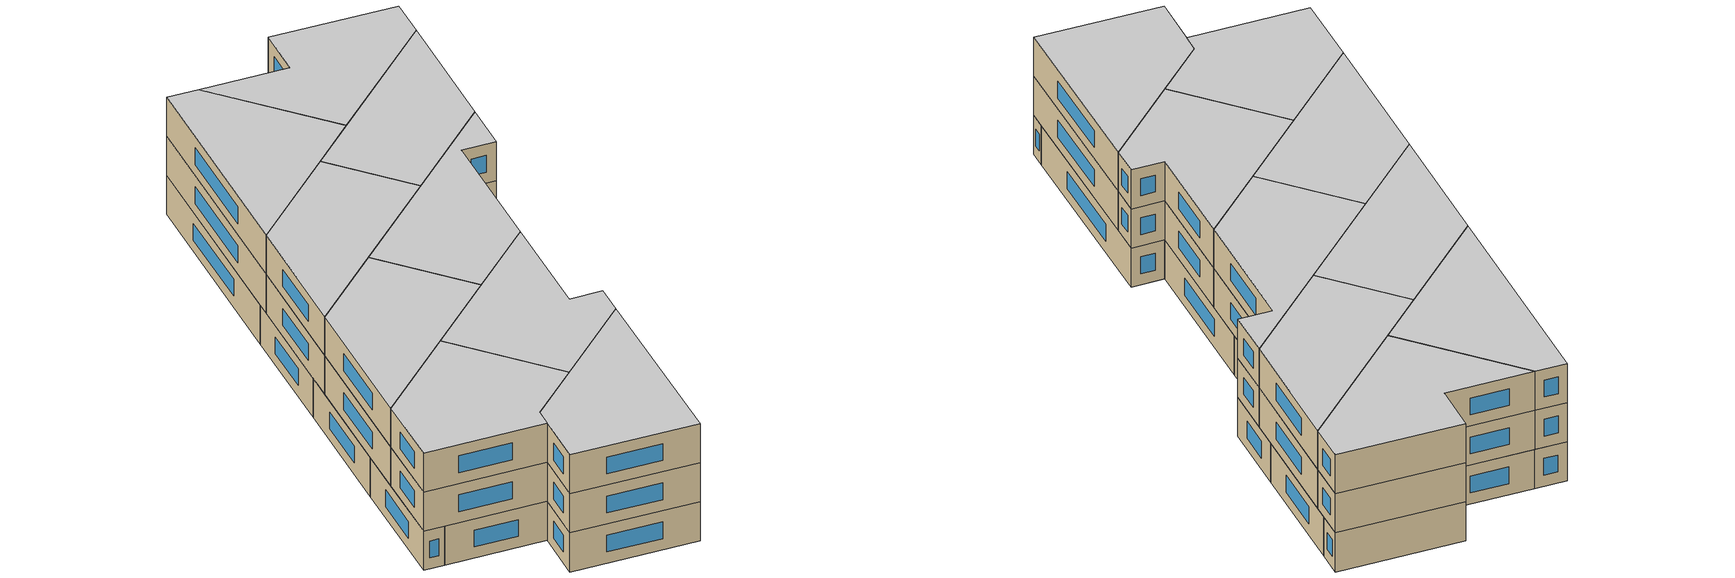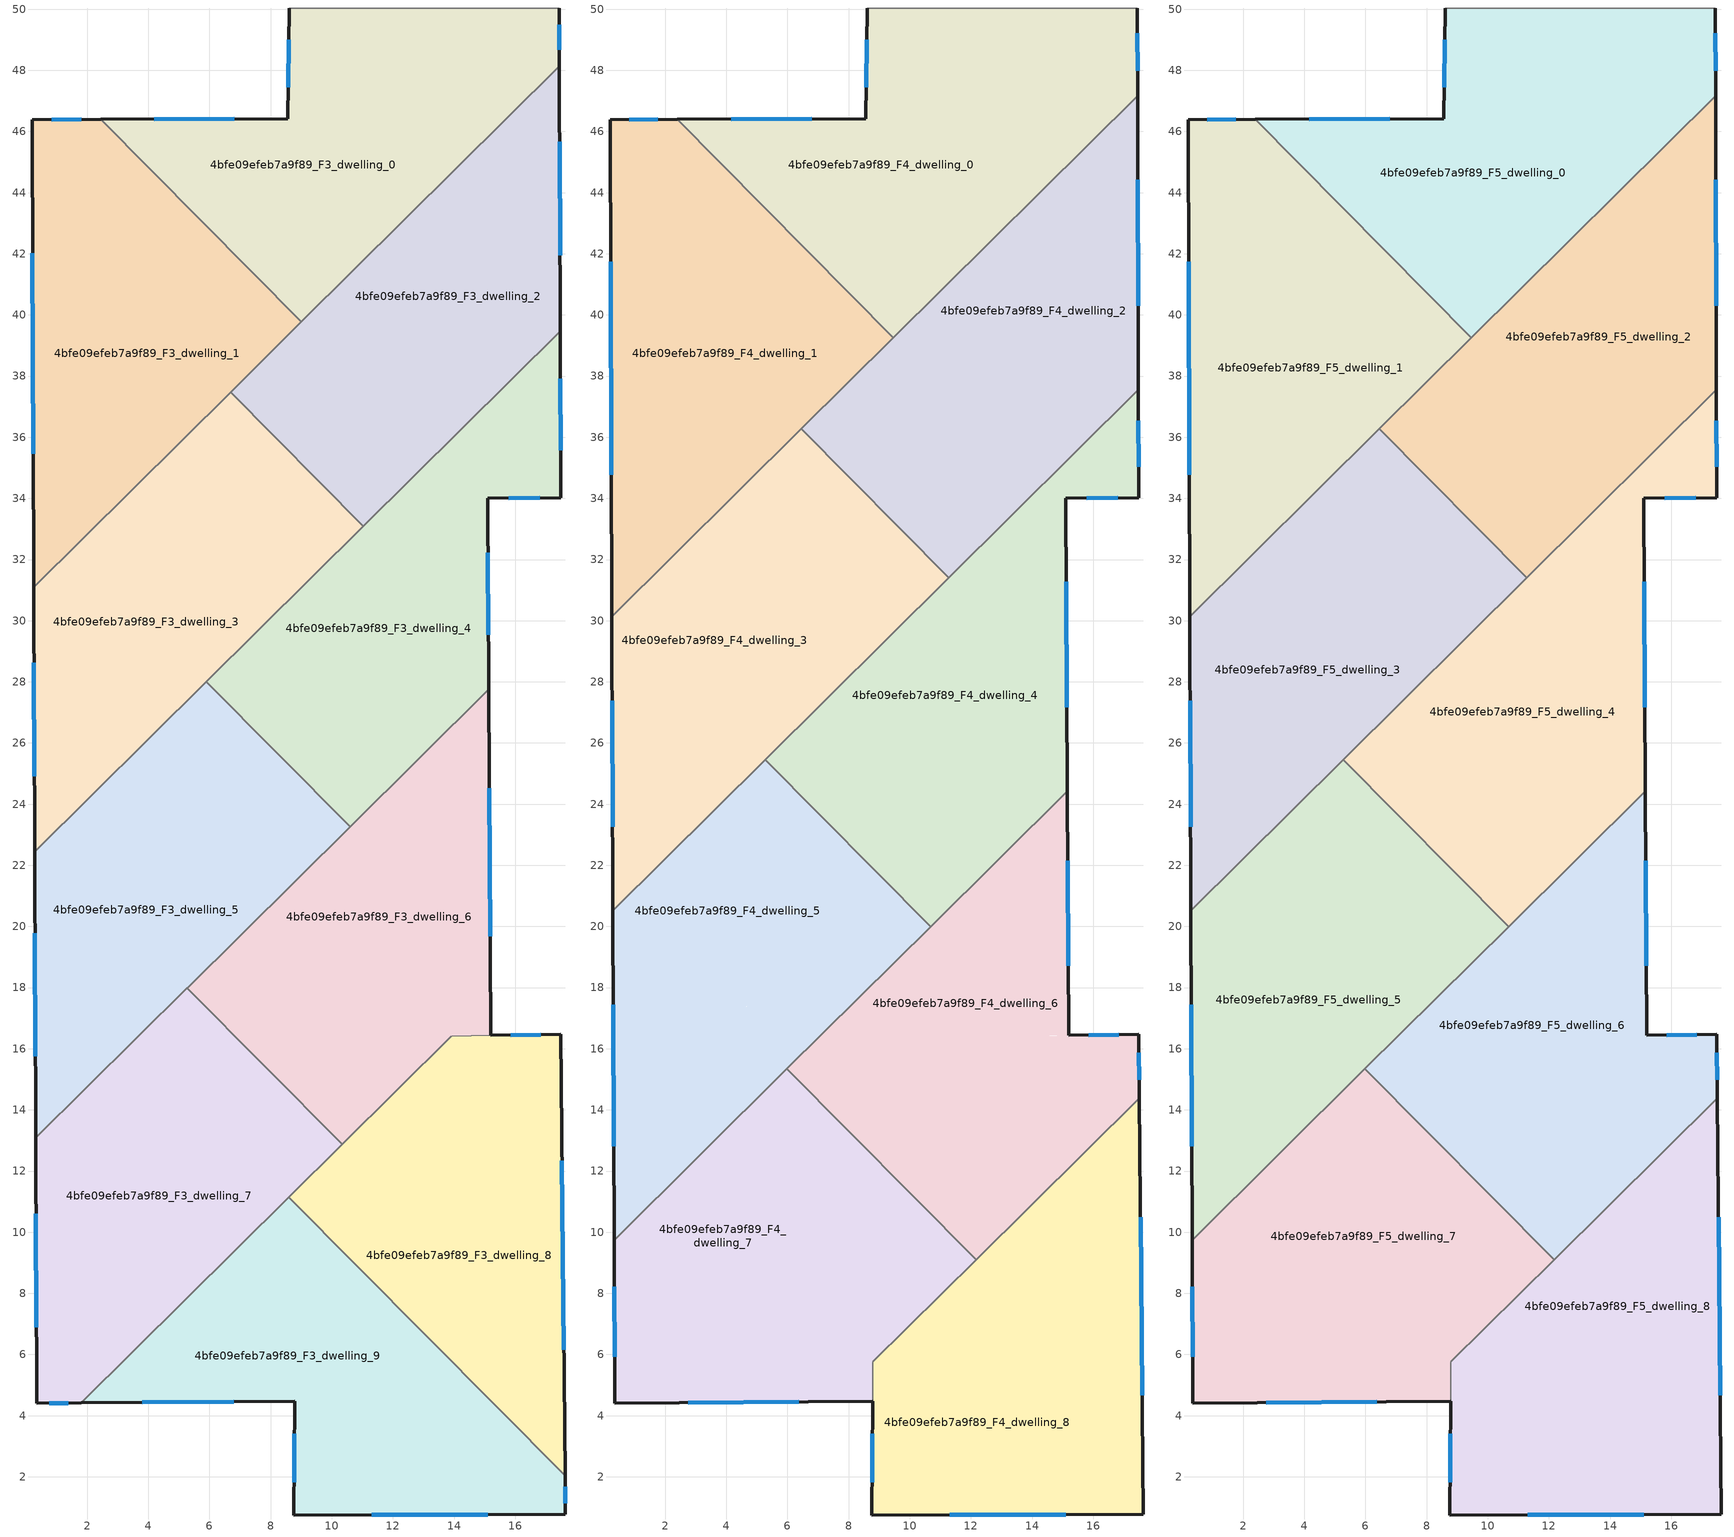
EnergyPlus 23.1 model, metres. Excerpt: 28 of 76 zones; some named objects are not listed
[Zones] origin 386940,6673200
4bfe09efeb7a9f89_F3_dwelling_0
 floor to 4bfe09efeb7a9f89_F2_dwelling_0 (EU_floor_Construction): 17.44,50.04 17.45,48.13 9.01,39.77 2.45,46.39 8.56,46.42 8.61,50.02 z9
 wall outside (EU_wall_Construction): 8.61,50.02 8.56,46.42 2.45,46.39 / 17.45,48.13 17.44,50.04 z9:12
 wall adiabatic (EU_wall_Construction): 17.44,50.04 8.61,50.02 z9:12
 wall to 4bfe09efeb7a9f89_F3_dwelling_1 (EU_wall_Construction): 2.45,46.39 9.01,39.77 z9:12
 wall to 4bfe09efeb7a9f89_F3_dwelling_2 (EU_wall_Construction): 9.01,39.77 17.45,48.13 z9:12
 window (EU_Window_Construction): 6.81,46.41 4.19,46.4 / 8.59,48.99 8.57,47.45 / 17.45,48.68 17.44,49.49 z9.86:11.14
4bfe09efeb7a9f89_F3_dwelling_1
 floor to 4bfe09efeb7a9f89_F2_dwelling_1 (EU_floor_Construction): 2.45,46.39 9.01,39.77 0.25,31.1 0.2,46.39 z9
 wall outside (EU_wall_Construction): 2.45,46.39 0.2,46.39 0.25,31.1 z9:12
 wall to 4bfe09efeb7a9f89_F3_dwelling_3 (EU_wall_Construction): 0.25,31.1 6.69,37.48 z9:12
 wall to 4bfe09efeb7a9f89_F3_dwelling_2 (EU_wall_Construction): 6.69,37.48 9.01,39.77 z9:12
 window (EU_Window_Construction): 1.8,46.39 0.84,46.39 / 0.21,42.02 0.24,35.47 z9.86:11.14
4bfe09efeb7a9f89_F3_dwelling_2
 floor to 4bfe09efeb7a9f89_F2_dwelling_2 (EU_floor_Construction): 17.45,48.13 17.47,39.47 11.03,33.09 6.69,37.48 z9
 wall outside (EU_wall_Construction): 17.47,39.47 17.45,48.13 z9:12
 wall to 4bfe09efeb7a9f89_F3_dwelling_3 (EU_wall_Construction): 6.69,37.48 11.03,33.09 z9:12
 wall to 4bfe09efeb7a9f89_F3_dwelling_4 (EU_wall_Construction): 11.03,33.09 17.47,39.47 z9:12
 window (EU_Window_Construction): 17.47,41.95 17.45,45.66 z9.86:11.14
4bfe09efeb7a9f89_F3_dwelling_3
 floor to 4bfe09efeb7a9f89_F2_dwelling_3 (EU_floor_Construction): 6.69,37.48 11.03,33.09 0.28,22.44 0.25,31.1 z9
 wall outside (EU_wall_Construction): 0.25,31.1 0.28,22.44 z9:12
 wall to 4bfe09efeb7a9f89_F3_dwelling_5 (EU_wall_Construction): 0.28,22.44 5.9,28.01 z9:12
 wall to 4bfe09efeb7a9f89_F3_dwelling_4 (EU_wall_Construction): 5.9,28.01 11.04,33.09 z9:12
 window (EU_Window_Construction): 0.26,28.62 0.27,24.92 z9.86:11.14
4bfe09efeb7a9f89_F3_dwelling_4
 floor to 4bfe09efeb7a9f89_F2_dwelling_4 (EU_floor_Construction): 17.47,39.47 17.49,34.02 15.1,34 15.13,27.76 10.6,23.27 5.9,28.01 z9
 wall outside (EU_wall_Construction): 15.13,27.76 15.1,34 17.49,34.02 17.47,39.47 z9:12
 wall to 4bfe09efeb7a9f89_F3_dwelling_5 (EU_wall_Construction): 5.9,28.01 10.6,23.27 z9:12
 wall to 4bfe09efeb7a9f89_F3_dwelling_6 (EU_wall_Construction): 10.6,23.27 15.13,27.76 z9:12
 window (EU_Window_Construction): 15.78,34.01 16.8,34.02 / 15.12,29.55 15.11,32.22 / 17.48,35.58 17.48,37.91 z9.86:11.14
4bfe09efeb7a9f89_F3_dwelling_5
 floor to 4bfe09efeb7a9f89_F2_dwelling_5 (EU_floor_Construction): 5.9,28.01 10.6,23.27 0.32,13.08 0.28,22.44 z9
 wall outside (EU_wall_Construction): 0.28,22.44 0.32,13.08 z9:12
 wall to 4bfe09efeb7a9f89_F3_dwelling_7 (EU_wall_Construction): 0.32,13.08 5.27,17.99 z9:12
 wall to 4bfe09efeb7a9f89_F3_dwelling_6 (EU_wall_Construction): 5.27,17.99 10.6,23.27 z9:12
 window (EU_Window_Construction): 0.29,19.77 0.31,15.76 z9.86:11.14
4bfe09efeb7a9f89_F3_dwelling_6
 floor to 4bfe09efeb7a9f89_F2_dwelling_6 (EU_floor_Construction): 15.13,27.76 15.2,16.43 13.92,16.42 10.34,12.87 5.27,17.99 z9
 wall outside (EU_wall_Construction): 15.2,16.43 15.13,27.76 z9:12
 wall to 4bfe09efeb7a9f89_F3_dwelling_7 (EU_wall_Construction): 5.27,17.99 10.34,12.87 z9:12
 wall to 4bfe09efeb7a9f89_F3_dwelling_8 (EU_wall_Construction): 13.92,16.42 15.2,16.43 / 10.34,12.87 13.91,16.41 z9:12
 window (EU_Window_Construction): 15.18,19.67 15.15,24.53 z9.86:11.14
4bfe09efeb7a9f89_F3_dwelling_7
 floor to 4bfe09efeb7a9f89_F2_dwelling_7 (EU_floor_Construction): 5.27,17.99 10.34,12.87 1.8,4.42 0.35,4.4 0.32,13.08 z9
 wall outside (EU_wall_Construction): 0.32,13.08 0.35,4.4 1.8,4.42 z9:12
 wall to 4bfe09efeb7a9f89_F3_dwelling_9 (EU_wall_Construction): 1.8,4.42 8.6,11.15 z9:12
 wall to 4bfe09efeb7a9f89_F3_dwelling_8 (EU_wall_Construction): 8.6,11.15 10.34,12.87 z9:12
 window (EU_Window_Construction): 0.76,4.41 1.39,4.41 / 0.33,10.6 0.34,6.88 z9.86:11.14
4bfe09efeb7a9f89_F3_dwelling_8
 floor to 4bfe09efeb7a9f89_F2_dwelling_8 (EU_floor_Construction): 17.49,16.47 17.63,2.03 8.6,11.15 13.92,16.42 z9
 wall outside (EU_wall_Construction): 17.63,2.03 17.49,16.47 15.21,16.43 z9:12
 wall to 4bfe09efeb7a9f89_F3_dwelling_9 (EU_wall_Construction): 8.6,11.15 17.63,2.03 z9:12
 window (EU_Window_Construction): 16.84,16.46 15.86,16.44 / 17.59,6.15 17.53,12.34 z9.86:11.14
4bfe09efeb7a9f89_F3_dwelling_9
 floor to 4bfe09efeb7a9f89_F2_dwelling_9 (EU_floor_Construction): 8.6,11.15 17.63,2.03 17.64,0.77 8.76,0.75 8.79,4.47 1.8,4.42 z9
 wall outside (EU_wall_Construction): 1.8,4.42 8.79,4.47 8.76,0.75 17.64,0.77 17.63,2.03 z9:12
 window (EU_Window_Construction): 8.78,3.41 8.77,1.81 / 3.8,4.43 6.79,4.46 / 17.64,1.13 17.64,1.67 / 11.3,0.76 15.11,0.76 z9.86:11.14
4bfe09efeb7a9f89_F4_dwelling_0
 floor to 4bfe09efeb7a9f89_F3_dwelling_0 (EU_floor_Construction): 17.44,50.04 17.45,48.13 9.01,39.77 2.45,46.39 8.56,46.42 8.61,50.02 z12
 floor to 4bfe09efeb7a9f89_F3_dwelling_2 (EU_floor_Construction): 17.45,48.13 17.45,47.17 9.46,39.26 8.98,39.74 z12
 floor to 4bfe09efeb7a9f89_F3_dwelling_1 (EU_floor_Construction): 2.45,46.39 9.01,39.77 8.98,39.74 2.39,46.39 z12
 wall outside (EU_wall_Construction): 8.61,50.02 8.56,46.42 2.39,46.39 / 17.45,47.17 17.44,50.04 z12:15
 wall adiabatic (EU_wall_Construction): 17.44,50.04 8.61,50.02 z12:15
 wall to 4bfe09efeb7a9f89_F4_dwelling_1 (EU_wall_Construction): 2.39,46.39 9.46,39.26 z12:15
 wall to 4bfe09efeb7a9f89_F4_dwelling_2 (EU_wall_Construction): 9.46,39.26 17.45,47.17 z12:15
 window (EU_Window_Construction): 6.79,46.41 4.15,46.4 / 8.59,48.99 8.57,47.45 / 17.45,47.99 17.45,49.22 z12.86:14.14
4bfe09efeb7a9f89_F4_dwelling_1
 floor to 4bfe09efeb7a9f89_F3_dwelling_1 (EU_floor_Construction): 2.39,46.39 8.98,39.74 0.25,31.1 0.2,46.39 z12
 floor to 4bfe09efeb7a9f89_F3_dwelling_3 (EU_floor_Construction): 6.69,37.48 7.18,36.99 0.26,30.14 0.25,31.1 z12
 floor to 4bfe09efeb7a9f89_F3_dwelling_2 (EU_floor_Construction): 8.98,39.74 9.46,39.26 7.18,36.99 6.69,37.48 z12
 wall outside (EU_wall_Construction): 2.39,46.39 0.2,46.39 0.26,30.13 z12:15
 wall to 4bfe09efeb7a9f89_F4_dwelling_3 (EU_wall_Construction): 0.26,30.13 6.46,36.28 z12:15
 wall to 4bfe09efeb7a9f89_F4_dwelling_2 (EU_wall_Construction): 6.46,36.28 9.46,39.26 z12:15
 window (EU_Window_Construction): 1.76,46.39 0.82,46.39 / 0.21,41.74 0.24,34.78 z12.86:14.14
4bfe09efeb7a9f89_F4_dwelling_2
 floor to 4bfe09efeb7a9f89_F3_dwelling_2 (EU_floor_Construction): 17.45,47.17 17.47,39.47 11.03,33.09 7.18,36.99 z12
 floor to 4bfe09efeb7a9f89_F3_dwelling_4 (EU_floor_Construction): 17.47,39.47 17.48,37.55 11.28,31.41 10.32,32.38 z12
 floor to 4bfe09efeb7a9f89_F3_dwelling_3 (EU_floor_Construction): 7.18,36.99 11.03,33.09 10.32,32.38 6.46,36.28 z12
 wall outside (EU_wall_Construction): 17.48,37.55 17.45,47.17 z12:15
 wall to 4bfe09efeb7a9f89_F4_dwelling_3 (EU_wall_Construction): 6.46,36.28 11.28,31.41 z12:15
 wall to 4bfe09efeb7a9f89_F4_dwelling_4 (EU_wall_Construction): 11.28,31.41 17.48,37.55 z12:15
 window (EU_Window_Construction): 17.47,40.3 17.46,44.42 z12.86:14.14
4bfe09efeb7a9f89_F4_dwelling_3
 floor to 4bfe09efeb7a9f89_F3_dwelling_3 (EU_floor_Construction): 6.46,36.28 10.32,32.38 0.28,22.44 0.26,30.14 z12
 floor to 4bfe09efeb7a9f89_F3_dwelling_4 (EU_floor_Construction): 10.32,32.38 11.28,31.41 6.87,27.03 5.9,28.01 z12
 floor to 4bfe09efeb7a9f89_F3_dwelling_5 (EU_floor_Construction): 5.9,28.01 6.87,27.03 0.29,20.52 0.28,22.44 z12
 wall outside (EU_wall_Construction): 0.26,30.13 0.29,20.52 z12:15
 wall to 4bfe09efeb7a9f89_F4_dwelling_5 (EU_wall_Construction): 0.29,20.52 5.27,25.45 z12:15
 wall to 4bfe09efeb7a9f89_F4_dwelling_4 (EU_wall_Construction): 5.27,25.45 11.28,31.41 z12:15
 window (EU_Window_Construction): 0.26,27.39 0.28,23.27 z12.86:14.14
4bfe09efeb7a9f89_F4_dwelling_4
 floor to 4bfe09efeb7a9f89_F3_dwelling_4 (EU_floor_Construction): 17.48,37.55 17.49,34.02 15.1,34 15.13,27.76 10.6,23.27 6.87,27.03 z12
 floor to 4bfe09efeb7a9f89_F3_dwelling_6 (EU_floor_Construction): 15.13,27.76 15.15,24.42 10.68,19.99 9,21.69 z12
 floor to 4bfe09efeb7a9f89_F3_dwelling_5 (EU_floor_Construction): 6.87,27.03 10.6,23.27 9,21.69 5.27,25.45 z12
 wall outside (EU_wall_Construction): 15.15,24.42 15.1,34 17.49,34.02 17.48,37.55 z12:15
 wall to 4bfe09efeb7a9f89_F4_dwelling_5 (EU_wall_Construction): 5.27,25.45 10.68,19.99 z12:15
 wall to 4bfe09efeb7a9f89_F4_dwelling_6 (EU_wall_Construction): 10.68,19.99 15.15,24.42 z12:15
 window (EU_Window_Construction): 15.78,34.01 16.8,34.02 / 15.14,27.16 15.11,31.27 / 17.48,35.03 17.48,36.54 z12.86:14.14
4bfe09efeb7a9f89_F4_dwelling_5
 floor to 4bfe09efeb7a9f89_F3_dwelling_5 (EU_floor_Construction): 5.27,25.45 9,21.69 0.32,13.08 0.29,20.52 z12
 floor to 4bfe09efeb7a9f89_F3_dwelling_7 (EU_floor_Construction): 5.27,17.99 6.95,16.29 0.33,9.74 0.32,13.08 z12
 floor to 4bfe09efeb7a9f89_F3_dwelling_6 (EU_floor_Construction): 9,21.69 10.68,19.99 6.95,16.29 5.27,17.99 z12
 wall outside (EU_wall_Construction): 0.29,20.52 0.33,9.74 z12:15
 wall to 4bfe09efeb7a9f89_F4_dwelling_7 (EU_wall_Construction): 0.33,9.74 5.98,15.34 z12:15
 wall to 4bfe09efeb7a9f89_F4_dwelling_6 (EU_wall_Construction): 5.98,15.34 10.68,19.99 z12:15
 window (EU_Window_Construction): 0.3,17.44 0.32,12.82 z12.86:14.14
4bfe09efeb7a9f89_F4_dwelling_6
 floor to 4bfe09efeb7a9f89_F3_dwelling_6 (EU_floor_Construction): 15.15,24.42 15.2,16.43 13.92,16.42 10.34,12.87 6.95,16.29 z12
 floor to 4bfe09efeb7a9f89_F3_dwelling_8 (EU_floor_Construction): 17.49,16.47 17.51,14.39 12.17,9.1 9.37,11.92 13.92,16.42 z12
 floor to 4bfe09efeb7a9f89_F3_dwelling_7 (EU_floor_Construction): 6.95,16.29 10.34,12.87 9.37,11.92 5.98,15.34 z12
 wall outside (EU_wall_Construction): 17.51,14.39 17.49,16.47 15.2,16.43 15.15,24.42 z12:15
 wall to 4bfe09efeb7a9f89_F4_dwelling_7 (EU_wall_Construction): 5.98,15.34 12.17,9.1 z12:15
 wall to 4bfe09efeb7a9f89_F4_dwelling_8 (EU_wall_Construction): 12.17,9.1 17.51,14.39 z12:15
 window (EU_Window_Construction): 15.19,18.72 15.17,22.14 / 16.83,16.46 15.85,16.44 / 17.5,14.98 17.49,15.87 z12.86:14.14
4bfe09efeb7a9f89_F4_dwelling_7
 floor to 4bfe09efeb7a9f89_F3_dwelling_7 (EU_floor_Construction): 5.98,15.34 9.38,11.92 1.8,4.42 0.35,4.4 0.33,9.74 z12
 floor to 4bfe09efeb7a9f89_F3_dwelling_9 (EU_floor_Construction): 8.6,11.15 11.39,8.33 8.79,5.75 8.79,4.47 1.8,4.42 z12
 floor to 4bfe09efeb7a9f89_F3_dwelling_8 (EU_floor_Construction): 9.38,11.92 12.17,9.1 11.39,8.33 8.6,11.15 z12
 wall outside (EU_wall_Construction): 0.33,9.74 0.35,4.4 8.79,4.47 z12:15
 wall to 4bfe09efeb7a9f89_F4_dwelling_8 (EU_wall_Construction): 8.79,4.47 8.79,5.75 / 8.8,5.76 12.17,9.1 z12:15
 window (EU_Window_Construction): 0.34,8.21 0.34,5.93 / 2.76,4.42 6.38,4.45 z12.86:14.14
4bfe09efeb7a9f89_F4_dwelling_8
 floor to 4bfe09efeb7a9f89_F3_dwelling_8 (EU_floor_Construction): 17.51,14.39 17.63,2.03 11.39,8.33 z12
 floor to 4bfe09efeb7a9f89_F3_dwelling_9 (EU_floor_Construction): 11.39,8.33 17.63,2.03 17.64,0.77 8.76,0.75 8.79,5.75 z12
 wall outside (EU_wall_Construction): 8.79,4.47 8.76,0.75 17.64,0.77 17.51,14.39 z12:15
 window (EU_Window_Construction): 17.61,4.66 17.55,10.5 / 11.3,0.76 15.11,0.76 / 8.78,3.41 8.77,1.81 z12.86:14.14
4bfe09efeb7a9f89_F5_dwelling_0
 floor to 4bfe09efeb7a9f89_F4_dwelling_0 (EU_floor_Construction): 17.44,50.04 17.45,47.17 9.46,39.26 2.39,46.39 8.56,46.42 8.61,50.02 z15
 wall outside (EU_wall_Construction): 8.61,50.02 8.56,46.42 2.39,46.39 / 17.45,47.17 17.44,50.04 z15:18
 wall adiabatic (EU_wall_Construction): 17.44,50.04 8.61,50.02 z15:18
 wall to 4bfe09efeb7a9f89_F5_dwelling_1 (EU_wall_Construction): 2.39,46.39 9.46,39.26 z15:18
 wall to 4bfe09efeb7a9f89_F5_dwelling_2 (EU_wall_Construction): 9.46,39.26 17.45,47.17 z15:18
 window (EU_Window_Construction): 6.79,46.41 4.15,46.4 / 8.59,48.99 8.57,47.45 / 17.45,47.99 17.45,49.22 z15.86:17.14
 ceiling to 4bfe09efeb7a9f89_F6_dwelling_0 (EU_floor_Construction): 17.45,47.17 17.44,50.04 8.61,50.02 8.56,46.42 2.39,46.39 9.46,39.26 z18
4bfe09efeb7a9f89_F5_dwelling_1
 floor to 4bfe09efeb7a9f89_F4_dwelling_1 (EU_floor_Construction): 2.39,46.39 9.46,39.26 0.26,30.13 0.2,46.39 z15
 wall outside (EU_wall_Construction): 2.39,46.39 0.2,46.39 0.26,30.13 z15:18
 wall to 4bfe09efeb7a9f89_F5_dwelling_3 (EU_wall_Construction): 0.26,30.13 6.46,36.28 z15:18
 wall to 4bfe09efeb7a9f89_F5_dwelling_2 (EU_wall_Construction): 6.46,36.28 9.46,39.26 z15:18
 window (EU_Window_Construction): 1.76,46.39 0.82,46.39 / 0.21,41.74 0.24,34.78 z15.86:17.14
 ceiling to 4bfe09efeb7a9f89_F6_dwelling_1 (EU_floor_Construction): 9.46,39.26 2.39,46.39 0.2,46.39 0.26,30.13 z18
4bfe09efeb7a9f89_F5_dwelling_2
 floor to 4bfe09efeb7a9f89_F4_dwelling_2 (EU_floor_Construction): 17.45,47.17 17.48,37.55 11.28,31.41 6.46,36.28 z15
 wall outside (EU_wall_Construction): 17.48,37.55 17.45,47.17 z15:18
 wall to 4bfe09efeb7a9f89_F5_dwelling_3 (EU_wall_Construction): 6.46,36.28 11.28,31.41 z15:18
 wall to 4bfe09efeb7a9f89_F5_dwelling_4 (EU_wall_Construction): 11.28,31.41 17.48,37.55 z15:18
 window (EU_Window_Construction): 17.47,40.3 17.46,44.42 z15.86:17.14
 ceiling to 4bfe09efeb7a9f89_F6_dwelling_2 (EU_floor_Construction): 17.48,37.55 17.45,47.17 6.46,36.28 11.28,31.41 z18
4bfe09efeb7a9f89_F5_dwelling_3
 floor to 4bfe09efeb7a9f89_F4_dwelling_3 (EU_floor_Construction): 6.46,36.28 11.28,31.41 0.29,20.52 0.26,30.13 z15
 wall outside (EU_wall_Construction): 0.26,30.13 0.29,20.52 z15:18
 wall to 4bfe09efeb7a9f89_F5_dwelling_5 (EU_wall_Construction): 0.29,20.52 5.27,25.45 z15:18
 wall to 4bfe09efeb7a9f89_F5_dwelling_4 (EU_wall_Construction): 5.27,25.45 11.28,31.41 z15:18
 window (EU_Window_Construction): 0.26,27.39 0.28,23.27 z15.86:17.14
 ceiling to 4bfe09efeb7a9f89_F6_dwelling_3 (EU_floor_Construction): 11.28,31.41 6.46,36.28 0.26,30.13 0.29,20.52 z18
4bfe09efeb7a9f89_F5_dwelling_4
 floor to 4bfe09efeb7a9f89_F4_dwelling_4 (EU_floor_Construction): 17.48,37.55 17.49,34.02 15.1,34 15.15,24.42 10.68,19.99 5.27,25.45 z15
 wall outside (EU_wall_Construction): 15.15,24.42 15.1,34 17.49,34.02 17.48,37.55 z15:18
 wall to 4bfe09efeb7a9f89_F5_dwelling_5 (EU_wall_Construction): 5.27,25.45 10.68,19.99 z15:18
 wall to 4bfe09efeb7a9f89_F5_dwelling_6 (EU_wall_Construction): 10.68,19.99 15.15,24.42 z15:18
 window (EU_Window_Construction): 15.78,34.01 16.8,34.02 / 15.14,27.16 15.11,31.27 / 17.48,35.03 17.48,36.54 z15.86:17.14
 ceiling to 4bfe09efeb7a9f89_F6_dwelling_4 (EU_floor_Construction): 15.15,24.42 15.1,34 17.49,34.02 17.48,37.55 5.27,25.45 10.68,19.99 z18
4bfe09efeb7a9f89_F5_dwelling_5
 floor to 4bfe09efeb7a9f89_F4_dwelling_5 (EU_floor_Construction): 5.27,25.45 10.68,19.99 0.33,9.74 0.29,20.52 z15
 wall outside (EU_wall_Construction): 0.29,20.52 0.33,9.74 z15:18
 wall to 4bfe09efeb7a9f89_F5_dwelling_7 (EU_wall_Construction): 0.33,9.74 5.98,15.34 z15:18
 wall to 4bfe09efeb7a9f89_F5_dwelling_6 (EU_wall_Construction): 5.98,15.34 10.68,19.99 z15:18
 window (EU_Window_Construction): 0.3,17.44 0.32,12.82 z15.86:17.14
 ceiling to 4bfe09efeb7a9f89_F6_dwelling_5 (EU_floor_Construction): 10.68,19.99 5.27,25.45 0.29,20.52 0.33,9.74 z18
4bfe09efeb7a9f89_F5_dwelling_6
 floor to 4bfe09efeb7a9f89_F4_dwelling_6 (EU_floor_Construction): 15.15,24.42 15.2,16.43 17.49,16.47 17.51,14.39 12.17,9.1 5.98,15.34 z15
 wall outside (EU_wall_Construction): 17.51,14.39 17.49,16.47 15.2,16.43 15.15,24.42 z15:18
 wall to 4bfe09efeb7a9f89_F5_dwelling_7 (EU_wall_Construction): 5.98,15.34 12.17,9.1 z15:18
 wall to 4bfe09efeb7a9f89_F5_dwelling_8 (EU_wall_Construction): 12.17,9.1 17.51,14.39 z15:18
 window (EU_Window_Construction): 15.19,18.72 15.17,22.14 / 16.83,16.46 15.85,16.44 / 17.5,14.98 17.49,15.87 z15.86:17.14
 ceiling to 4bfe09efeb7a9f89_F6_dwelling_6 (EU_floor_Construction): 17.51,14.39 17.49,16.47 15.2,16.43 15.15,24.42 5.98,15.34 12.17,9.1 z18
4bfe09efeb7a9f89_F5_dwelling_7
 floor to 4bfe09efeb7a9f89_F4_dwelling_7 (EU_floor_Construction): 5.98,15.34 12.17,9.1 8.79,5.75 8.79,4.47 0.35,4.4 0.33,9.74 z15
 wall outside (EU_wall_Construction): 0.33,9.74 0.35,4.4 8.79,4.47 z15:18
 wall to 4bfe09efeb7a9f89_F5_dwelling_8 (EU_wall_Construction): 8.79,4.47 8.79,5.75 / 8.8,5.76 12.17,9.1 z15:18
 window (EU_Window_Construction): 0.34,8.21 0.34,5.93 / 2.76,4.42 6.38,4.45 z15.86:17.14
 ceiling to 4bfe09efeb7a9f89_F6_dwelling_7 (EU_floor_Construction): 8.79,4.47 8.79,5.75 12.17,9.1 5.98,15.34 0.33,9.74 0.35,4.4 z18
4bfe09efeb7a9f89_F5_dwelling_8
 floor to 4bfe09efeb7a9f89_F4_dwelling_8 (EU_floor_Construction): 17.51,14.39 17.64,0.77 8.76,0.75 8.8,5.75 z15
 wall outside (EU_wall_Construction): 8.79,4.47 8.76,0.75 17.64,0.77 17.51,14.39 z15:18
 window (EU_Window_Construction): 17.61,4.66 17.55,10.5 / 11.3,0.76 15.11,0.76 / 8.78,3.41 8.77,1.81 z15.86:17.14
 ceiling to 4bfe09efeb7a9f89_F6_dwelling_8 (EU_floor_Construction): 17.64,0.77 17.51,14.39 8.8,5.75 8.76,0.75 z18
[Building]
EU S2 Campaign: North Axis=0; Terrain=City; Solar Distribution=FullExterior
[Site:Location]
Helsinki-Vantaa.AP: Latitude=60.317; Longitude=24.963; Time Zone=2; Elevation=54.6
[SizingPeriod:WeatherFileDays]
AnnualSizingPeriod: Begin Month=1; Begin Day of Month=1; End Month=12; End Day of Month=31; Day of Week for Start Day=Monday; Use Weather File Daylight Saving Period=No; Use Weather File Rain and Snow Indicators=No
[MATERIAL]
EU_InternalMass_Material: Roughness=MediumRough; Thickness=0.1; Conductivity=1; Density=1800; Specific Heat=900; Thermal Absorptance=0.9; Solar Absorptance=0.7; Visible Absorptance=0.7
[MATERIAL:NOMASS] Roughness=MediumRough; Thermal Absorptance=0.9; Solar Absorptance=0.7; Visible Absorptance=0.7
Name | Thermal Resistance
EU_wall_NoMass | 2.29768
EU_floor_NoMass | 2.06791
[WINDOWMATERIAL:SIMPLEGLAZINGSYSTEM]
EU_Window_SimpleGlazing: UFactor=2.12775; Solar Heat Gain Coefficient=0.7; Visible Transmittance=0.7
[CONSTRUCTION]
EU_wall_Construction: EU_wall_NoMass
EU_floor_Construction: EU_floor_NoMass
EU_Window_Construction: EU_Window_SimpleGlazing
EU_InternalMass_Construction: EU_InternalMass_Material
[ZONE] Type=1; Multiplier=1; Ceiling Height=autocalculate; Floor Area=autocalculate; Part of Total Floor Area=Yes
Name | Volume
4bfe09efeb7a9f89_F3_dwelling_0 | 223.97
4bfe09efeb7a9f89_F4_dwelling_0; 4bfe09efeb7a9f89_F5_dwelling_0; 4bfe09efeb7a9f89_F4_dwelling_1; 4bfe09efeb7a9f89_F5_dwelling_1; 4bfe09efeb7a9f89_F4_dwelling_6; 4bfe09efeb7a9f89_F5_dwelling_6 | 248.87
4bfe09efeb7a9f89_F3_dwelling_1 | 223.966
4bfe09efeb7a9f89_F3_dwelling_2 | 223.976
4bfe09efeb7a9f89_F4_dwelling_2; 4bfe09efeb7a9f89_F5_dwelling_2 | 248.843
4bfe09efeb7a9f89_F3_dwelling_3 | 223.973
4bfe09efeb7a9f89_F4_dwelling_3; 4bfe09efeb7a9f89_F5_dwelling_3 | 248.862
4bfe09efeb7a9f89_F3_dwelling_4 | 223.967
4bfe09efeb7a9f89_F4_dwelling_4; 4bfe09efeb7a9f89_F5_dwelling_4 | 248.885
4bfe09efeb7a9f89_F3_dwelling_5 | 223.994
4bfe09efeb7a9f89_F4_dwelling_5; 4bfe09efeb7a9f89_F5_dwelling_5 | 248.895
4bfe09efeb7a9f89_F3_dwelling_6 | 226.381
4bfe09efeb7a9f89_F3_dwelling_7 | 224
4bfe09efeb7a9f89_F4_dwelling_7; 4bfe09efeb7a9f89_F5_dwelling_7 | 251.339
4bfe09efeb7a9f89_F3_dwelling_8 | 221.583
4bfe09efeb7a9f89_F4_dwelling_8 | 246.39
4bfe09efeb7a9f89_F5_dwelling_8 | 246.36
4bfe09efeb7a9f89_F3_dwelling_9 | 223.989
[INTERNALMASS] Construction=EU_InternalMass_Construction
Name | Zone or ZoneList | Surface Area
4bfe09efeb7a9f89_F3_dwelling_0_EU_InternalMass | 4bfe09efeb7a9f89_F3_dwelling_0 | 74.6574
4bfe09efeb7a9f89_F3_dwelling_1_EU_InternalMass | 4bfe09efeb7a9f89_F3_dwelling_1 | 74.6584
4bfe09efeb7a9f89_F3_dwelling_2_EU_InternalMass | 4bfe09efeb7a9f89_F3_dwelling_2 | 74.6589
4bfe09efeb7a9f89_F3_dwelling_3_EU_InternalMass | 4bfe09efeb7a9f89_F3_dwelling_3 | 74.6598
4bfe09efeb7a9f89_F3_dwelling_4_EU_InternalMass | 4bfe09efeb7a9f89_F3_dwelling_4 | 74.6544
4bfe09efeb7a9f89_F3_dwelling_5_EU_InternalMass | 4bfe09efeb7a9f89_F3_dwelling_5 | 74.6644
4bfe09efeb7a9f89_F3_dwelling_6_EU_InternalMass | 4bfe09efeb7a9f89_F3_dwelling_6 | 75.4604
4bfe09efeb7a9f89_F3_dwelling_7_EU_InternalMass | 4bfe09efeb7a9f89_F3_dwelling_7 | 74.6646
4bfe09efeb7a9f89_F3_dwelling_8_EU_InternalMass | 4bfe09efeb7a9f89_F3_dwelling_8 | 73.8583
4bfe09efeb7a9f89_F3_dwelling_9_EU_InternalMass | 4bfe09efeb7a9f89_F3_dwelling_9 | 74.6612
4bfe09efeb7a9f89_F4_dwelling_0_EU_InternalMass | 4bfe09efeb7a9f89_F4_dwelling_0 | 82.9575
4bfe09efeb7a9f89_F4_dwelling_1_EU_InternalMass | 4bfe09efeb7a9f89_F4_dwelling_1 | 82.9577
4bfe09efeb7a9f89_F4_dwelling_2_EU_InternalMass | 4bfe09efeb7a9f89_F4_dwelling_2 | 82.9472
4bfe09efeb7a9f89_F4_dwelling_3_EU_InternalMass | 4bfe09efeb7a9f89_F4_dwelling_3 | 82.9523
4bfe09efeb7a9f89_F4_dwelling_4_EU_InternalMass | 4bfe09efeb7a9f89_F4_dwelling_4 | 82.9599
4bfe09efeb7a9f89_F4_dwelling_5_EU_InternalMass | 4bfe09efeb7a9f89_F4_dwelling_5 | 82.9667
4bfe09efeb7a9f89_F4_dwelling_6_EU_InternalMass | 4bfe09efeb7a9f89_F4_dwelling_6 | 82.9569
4bfe09efeb7a9f89_F4_dwelling_7_EU_InternalMass | 4bfe09efeb7a9f89_F4_dwelling_7 | 83.7811
4bfe09efeb7a9f89_F4_dwelling_8_EU_InternalMass | 4bfe09efeb7a9f89_F4_dwelling_8 | 82.129
4bfe09efeb7a9f89_F5_dwelling_0_EU_InternalMass | 4bfe09efeb7a9f89_F5_dwelling_0 | 82.9575
4bfe09efeb7a9f89_F5_dwelling_1_EU_InternalMass | 4bfe09efeb7a9f89_F5_dwelling_1 | 82.9577
4bfe09efeb7a9f89_F5_dwelling_2_EU_InternalMass | 4bfe09efeb7a9f89_F5_dwelling_2 | 82.9472
4bfe09efeb7a9f89_F5_dwelling_3_EU_InternalMass | 4bfe09efeb7a9f89_F5_dwelling_3 | 82.9523
4bfe09efeb7a9f89_F5_dwelling_4_EU_InternalMass | 4bfe09efeb7a9f89_F5_dwelling_4 | 82.9599
4bfe09efeb7a9f89_F5_dwelling_5_EU_InternalMass | 4bfe09efeb7a9f89_F5_dwelling_5 | 82.9667
4bfe09efeb7a9f89_F5_dwelling_6_EU_InternalMass | 4bfe09efeb7a9f89_F5_dwelling_6 | 82.9569
4bfe09efeb7a9f89_F5_dwelling_7_EU_InternalMass | 4bfe09efeb7a9f89_F5_dwelling_7 | 83.7811
4bfe09efeb7a9f89_F5_dwelling_8_EU_InternalMass | 4bfe09efeb7a9f89_F5_dwelling_8 | 82.129
[OTHEREQUIPMENT] Fuel Type=Electricity; Design Level Calculation Method=Watts/Area; Power per Zone Floor Area=1; Fraction Latent=0; Fraction Radiant=0; Fraction Lost=0; Carbon Dioxide Generation Rate=0; EndUse Subcategory=EU_Step8_InternalGains
Name | Zone or ZoneList or Space or SpaceList | Schedule
EU_Step8_InternalGain_4bfe09efeb7a9f89_F3_dwelling_0_f000 | 4bfe09efeb7a9f89_F3_dwelling_0 | EU_Step8_GainSchedule_4bfe09efeb7a9f89_F3_dwelling_0_f000
EU_Step8_InternalGain_4bfe09efeb7a9f89_F3_dwelling_1_f000 | 4bfe09efeb7a9f89_F3_dwelling_1 | EU_Step8_GainSchedule_4bfe09efeb7a9f89_F3_dwelling_1_f000
EU_Step8_InternalGain_4bfe09efeb7a9f89_F3_dwelling_2_f000 | 4bfe09efeb7a9f89_F3_dwelling_2 | EU_Step8_GainSchedule_4bfe09efeb7a9f89_F3_dwelling_2_f000
EU_Step8_InternalGain_4bfe09efeb7a9f89_F3_dwelling_3_f000 | 4bfe09efeb7a9f89_F3_dwelling_3 | EU_Step8_GainSchedule_4bfe09efeb7a9f89_F3_dwelling_3_f000
EU_Step8_InternalGain_4bfe09efeb7a9f89_F3_dwelling_4_f000 | 4bfe09efeb7a9f89_F3_dwelling_4 | EU_Step8_GainSchedule_4bfe09efeb7a9f89_F3_dwelling_4_f000
EU_Step8_InternalGain_4bfe09efeb7a9f89_F3_dwelling_5_f000 | 4bfe09efeb7a9f89_F3_dwelling_5 | EU_Step8_GainSchedule_4bfe09efeb7a9f89_F3_dwelling_5_f000
EU_Step8_InternalGain_4bfe09efeb7a9f89_F3_dwelling_6_f000 | 4bfe09efeb7a9f89_F3_dwelling_6 | EU_Step8_GainSchedule_4bfe09efeb7a9f89_F3_dwelling_6_f000
EU_Step8_InternalGain_4bfe09efeb7a9f89_F3_dwelling_7_f000 | 4bfe09efeb7a9f89_F3_dwelling_7 | EU_Step8_GainSchedule_4bfe09efeb7a9f89_F3_dwelling_7_f000
EU_Step8_InternalGain_4bfe09efeb7a9f89_F3_dwelling_8_f000 | 4bfe09efeb7a9f89_F3_dwelling_8 | EU_Step8_GainSchedule_4bfe09efeb7a9f89_F3_dwelling_8_f000
EU_Step8_InternalGain_4bfe09efeb7a9f89_F3_dwelling_9_f000 | 4bfe09efeb7a9f89_F3_dwelling_9 | EU_Step8_GainSchedule_4bfe09efeb7a9f89_F3_dwelling_9_f000
EU_Step8_InternalGain_4bfe09efeb7a9f89_F4_dwelling_0_f000 | 4bfe09efeb7a9f89_F4_dwelling_0 | EU_Step8_GainSchedule_4bfe09efeb7a9f89_F4_dwelling_0_f000
EU_Step8_InternalGain_4bfe09efeb7a9f89_F4_dwelling_1_f000 | 4bfe09efeb7a9f89_F4_dwelling_1 | EU_Step8_GainSchedule_4bfe09efeb7a9f89_F4_dwelling_1_f000
EU_Step8_InternalGain_4bfe09efeb7a9f89_F4_dwelling_2_f000 | 4bfe09efeb7a9f89_F4_dwelling_2 | EU_Step8_GainSchedule_4bfe09efeb7a9f89_F4_dwelling_2_f000
EU_Step8_InternalGain_4bfe09efeb7a9f89_F4_dwelling_3_f000 | 4bfe09efeb7a9f89_F4_dwelling_3 | EU_Step8_GainSchedule_4bfe09efeb7a9f89_F4_dwelling_3_f000
EU_Step8_InternalGain_4bfe09efeb7a9f89_F4_dwelling_4_f000 | 4bfe09efeb7a9f89_F4_dwelling_4 | EU_Step8_GainSchedule_4bfe09efeb7a9f89_F4_dwelling_4_f000
EU_Step8_InternalGain_4bfe09efeb7a9f89_F4_dwelling_5_f000 | 4bfe09efeb7a9f89_F4_dwelling_5 | EU_Step8_GainSchedule_4bfe09efeb7a9f89_F4_dwelling_5_f000
EU_Step8_InternalGain_4bfe09efeb7a9f89_F4_dwelling_6_f000 | 4bfe09efeb7a9f89_F4_dwelling_6 | EU_Step8_GainSchedule_4bfe09efeb7a9f89_F4_dwelling_6_f000
EU_Step8_InternalGain_4bfe09efeb7a9f89_F4_dwelling_7_f000 | 4bfe09efeb7a9f89_F4_dwelling_7 | EU_Step8_GainSchedule_4bfe09efeb7a9f89_F4_dwelling_7_f000
EU_Step8_InternalGain_4bfe09efeb7a9f89_F4_dwelling_8_f000 | 4bfe09efeb7a9f89_F4_dwelling_8 | EU_Step8_GainSchedule_4bfe09efeb7a9f89_F4_dwelling_8_f000
EU_Step8_InternalGain_4bfe09efeb7a9f89_F5_dwelling_0_f000 | 4bfe09efeb7a9f89_F5_dwelling_0 | EU_Step8_GainSchedule_4bfe09efeb7a9f89_F5_dwelling_0_f000
EU_Step8_InternalGain_4bfe09efeb7a9f89_F5_dwelling_1_f000 | 4bfe09efeb7a9f89_F5_dwelling_1 | EU_Step8_GainSchedule_4bfe09efeb7a9f89_F5_dwelling_1_f000
EU_Step8_InternalGain_4bfe09efeb7a9f89_F5_dwelling_2_f000 | 4bfe09efeb7a9f89_F5_dwelling_2 | EU_Step8_GainSchedule_4bfe09efeb7a9f89_F5_dwelling_2_f000
EU_Step8_InternalGain_4bfe09efeb7a9f89_F5_dwelling_3_f000 | 4bfe09efeb7a9f89_F5_dwelling_3 | EU_Step8_GainSchedule_4bfe09efeb7a9f89_F5_dwelling_3_f000
EU_Step8_InternalGain_4bfe09efeb7a9f89_F5_dwelling_4_f000 | 4bfe09efeb7a9f89_F5_dwelling_4 | EU_Step8_GainSchedule_4bfe09efeb7a9f89_F5_dwelling_4_f000
EU_Step8_InternalGain_4bfe09efeb7a9f89_F5_dwelling_5_f000 | 4bfe09efeb7a9f89_F5_dwelling_5 | EU_Step8_GainSchedule_4bfe09efeb7a9f89_F5_dwelling_5_f000
EU_Step8_InternalGain_4bfe09efeb7a9f89_F5_dwelling_6_f000 | 4bfe09efeb7a9f89_F5_dwelling_6 | EU_Step8_GainSchedule_4bfe09efeb7a9f89_F5_dwelling_6_f000
EU_Step8_InternalGain_4bfe09efeb7a9f89_F5_dwelling_7_f000 | 4bfe09efeb7a9f89_F5_dwelling_7 | EU_Step8_GainSchedule_4bfe09efeb7a9f89_F5_dwelling_7_f000
EU_Step8_InternalGain_4bfe09efeb7a9f89_F5_dwelling_8_f000 | 4bfe09efeb7a9f89_F5_dwelling_8 | EU_Step8_GainSchedule_4bfe09efeb7a9f89_F5_dwelling_8_f000
[ZONEVENTILATION:DESIGNFLOWRATE] Schedule=EU_AlwaysOn; Design Flow Rate Calculation Method=AirChanges/Hour; Air Changes per Hour=0.580295; Ventilation Type=Natural; Fan Pressure Rise=0; Fan Total Efficiency=1; Constant Term Coefficient=1; Temperature Term Coefficient=0; Velocity Term Coefficient=0; Velocity Squared Term Coefficient=0; Minimum Indoor Temperature=-100; Maximum Indoor Temperature=100; Delta Temperature=-100; Minimum Outdoor Temperature=-100; Maximum Outdoor Temperature=100; Maximum Wind Speed=40
Name | Zone or ZoneList or Space or SpaceList
EU_ConstantAir_4bfe09efeb7a9f89_F3_dwelling_0 | 4bfe09efeb7a9f89_F3_dwelling_0
EU_ConstantAir_4bfe09efeb7a9f89_F3_dwelling_1 | 4bfe09efeb7a9f89_F3_dwelling_1
EU_ConstantAir_4bfe09efeb7a9f89_F3_dwelling_2 | 4bfe09efeb7a9f89_F3_dwelling_2
EU_ConstantAir_4bfe09efeb7a9f89_F3_dwelling_3 | 4bfe09efeb7a9f89_F3_dwelling_3
EU_ConstantAir_4bfe09efeb7a9f89_F3_dwelling_4 | 4bfe09efeb7a9f89_F3_dwelling_4
EU_ConstantAir_4bfe09efeb7a9f89_F3_dwelling_5 | 4bfe09efeb7a9f89_F3_dwelling_5
EU_ConstantAir_4bfe09efeb7a9f89_F3_dwelling_6 | 4bfe09efeb7a9f89_F3_dwelling_6
EU_ConstantAir_4bfe09efeb7a9f89_F3_dwelling_7 | 4bfe09efeb7a9f89_F3_dwelling_7
EU_ConstantAir_4bfe09efeb7a9f89_F3_dwelling_8 | 4bfe09efeb7a9f89_F3_dwelling_8
EU_ConstantAir_4bfe09efeb7a9f89_F3_dwelling_9 | 4bfe09efeb7a9f89_F3_dwelling_9
EU_ConstantAir_4bfe09efeb7a9f89_F4_dwelling_0 | 4bfe09efeb7a9f89_F4_dwelling_0
EU_ConstantAir_4bfe09efeb7a9f89_F4_dwelling_1 | 4bfe09efeb7a9f89_F4_dwelling_1
EU_ConstantAir_4bfe09efeb7a9f89_F4_dwelling_2 | 4bfe09efeb7a9f89_F4_dwelling_2
EU_ConstantAir_4bfe09efeb7a9f89_F4_dwelling_3 | 4bfe09efeb7a9f89_F4_dwelling_3
EU_ConstantAir_4bfe09efeb7a9f89_F4_dwelling_4 | 4bfe09efeb7a9f89_F4_dwelling_4
EU_ConstantAir_4bfe09efeb7a9f89_F4_dwelling_5 | 4bfe09efeb7a9f89_F4_dwelling_5
EU_ConstantAir_4bfe09efeb7a9f89_F4_dwelling_6 | 4bfe09efeb7a9f89_F4_dwelling_6
EU_ConstantAir_4bfe09efeb7a9f89_F4_dwelling_7 | 4bfe09efeb7a9f89_F4_dwelling_7
EU_ConstantAir_4bfe09efeb7a9f89_F4_dwelling_8 | 4bfe09efeb7a9f89_F4_dwelling_8
EU_ConstantAir_4bfe09efeb7a9f89_F5_dwelling_0 | 4bfe09efeb7a9f89_F5_dwelling_0
EU_ConstantAir_4bfe09efeb7a9f89_F5_dwelling_1 | 4bfe09efeb7a9f89_F5_dwelling_1
EU_ConstantAir_4bfe09efeb7a9f89_F5_dwelling_2 | 4bfe09efeb7a9f89_F5_dwelling_2
EU_ConstantAir_4bfe09efeb7a9f89_F5_dwelling_3 | 4bfe09efeb7a9f89_F5_dwelling_3
EU_ConstantAir_4bfe09efeb7a9f89_F5_dwelling_4 | 4bfe09efeb7a9f89_F5_dwelling_4
EU_ConstantAir_4bfe09efeb7a9f89_F5_dwelling_5 | 4bfe09efeb7a9f89_F5_dwelling_5
EU_ConstantAir_4bfe09efeb7a9f89_F5_dwelling_6 | 4bfe09efeb7a9f89_F5_dwelling_6
EU_ConstantAir_4bfe09efeb7a9f89_F5_dwelling_7 | 4bfe09efeb7a9f89_F5_dwelling_7
EU_ConstantAir_4bfe09efeb7a9f89_F5_dwelling_8 | 4bfe09efeb7a9f89_F5_dwelling_8
[HVACTEMPLATE:THERMOSTAT] Constant Heating Setpoint=20; Constant Cooling Setpoint=50
EU_HeatOnly_4bfe09efeb7a9f89_F5_dwelling_5; EU_HeatOnly_4bfe09efeb7a9f89_F5_dwelling_6; EU_HeatOnly_4bfe09efeb7a9f89_F5_dwelling_7; EU_HeatOnly_4bfe09efeb7a9f89_F5_dwelling_8; EU_HeatOnly_4bfe09efeb7a9f89_F6_dwelling_0; EU_HeatOnly_4bfe09efeb7a9f89_F6_dwelling_1; EU_HeatOnly_4bfe09efeb7a9f89_F6_dwelling_2; EU_HeatOnly_4bfe09efeb7a9f89_F6_dwelling_3; EU_HeatOnly_4bfe09efeb7a9f89_F6_dwelling_4; EU_HeatOnly_4bfe09efeb7a9f89_F6_dwelling_5; EU_HeatOnly_4bfe09efeb7a9f89_F6_dwelling_6; EU_HeatOnly_4bfe09efeb7a9f89_F6_dwelling_7; EU_HeatOnly_4bfe09efeb7a9f89_F6_dwelling_8; EU_HeatOnly_4bfe09efeb7a9f89_F7_dwelling_0; EU_HeatOnly_4bfe09efeb7a9f89_F7_dwelling_1; EU_HeatOnly_4bfe09efeb7a9f89_F7_dwelling_2; EU_HeatOnly_4bfe09efeb7a9f89_F7_dwelling_3; EU_HeatOnly_4bfe09efeb7a9f89_F7_dwelling_4; EU_HeatOnly_4bfe09efeb7a9f89_F7_dwelling_5
[HVACTEMPLATE:ZONE:IDEALLOADSAIRSYSTEM] System Availability Schedule=EU_AlwaysOn; Maximum Heating Supply Air Temperature=50; Minimum Cooling Supply Air Temperature=13; Maximum Heating Supply Air Humidity Ratio=0.0156; Minimum Cooling Supply Air Humidity Ratio=0.0077; Heating Limit=NoLimit; Cooling Limit=NoLimit; Heating Availability Schedule=EU_AlwaysOn; Cooling Availability Schedule=EU_CoolingOff; Dehumidification Control Type=ConstantSensibleHeatRatio; Cooling Sensible Heat Ratio=0.7; Dehumidification Setpoint=60; Humidification Control Type=None; Humidification Setpoint=30; Outdoor Air Method=None; Outdoor Air Flow Rate per Person=0.00944; Outdoor Air Flow Rate per Zone Floor Area=0; Outdoor Air Flow Rate per Zone=0; Demand Controlled Ventilation Type=None; Outdoor Air Economizer Type=NoEconomizer; Heat Recovery Type=None; Sensible Heat Recovery Effectiveness=0.7; Latent Heat Recovery Effectiveness=0.65
Name | Template Thermostat
4bfe09efeb7a9f89_F3_dwelling_0 | EU_HeatOnly_4bfe09efeb7a9f89_F3_dwelling_0
4bfe09efeb7a9f89_F3_dwelling_1 | EU_HeatOnly_4bfe09efeb7a9f89_F3_dwelling_1
4bfe09efeb7a9f89_F3_dwelling_2 | EU_HeatOnly_4bfe09efeb7a9f89_F3_dwelling_2
4bfe09efeb7a9f89_F3_dwelling_3 | EU_HeatOnly_4bfe09efeb7a9f89_F3_dwelling_3
4bfe09efeb7a9f89_F3_dwelling_4 | EU_HeatOnly_4bfe09efeb7a9f89_F3_dwelling_4
4bfe09efeb7a9f89_F3_dwelling_5 | EU_HeatOnly_4bfe09efeb7a9f89_F3_dwelling_5
4bfe09efeb7a9f89_F3_dwelling_6 | EU_HeatOnly_4bfe09efeb7a9f89_F3_dwelling_6
4bfe09efeb7a9f89_F3_dwelling_7 | EU_HeatOnly_4bfe09efeb7a9f89_F3_dwelling_7
4bfe09efeb7a9f89_F3_dwelling_8 | EU_HeatOnly_4bfe09efeb7a9f89_F3_dwelling_8
4bfe09efeb7a9f89_F3_dwelling_9 | EU_HeatOnly_4bfe09efeb7a9f89_F3_dwelling_9
4bfe09efeb7a9f89_F4_dwelling_0 | EU_HeatOnly_4bfe09efeb7a9f89_F4_dwelling_0
4bfe09efeb7a9f89_F4_dwelling_1 | EU_HeatOnly_4bfe09efeb7a9f89_F4_dwelling_1
4bfe09efeb7a9f89_F4_dwelling_2 | EU_HeatOnly_4bfe09efeb7a9f89_F4_dwelling_2
4bfe09efeb7a9f89_F4_dwelling_3 | EU_HeatOnly_4bfe09efeb7a9f89_F4_dwelling_3
4bfe09efeb7a9f89_F4_dwelling_4 | EU_HeatOnly_4bfe09efeb7a9f89_F4_dwelling_4
4bfe09efeb7a9f89_F4_dwelling_5 | EU_HeatOnly_4bfe09efeb7a9f89_F4_dwelling_5
4bfe09efeb7a9f89_F4_dwelling_6 | EU_HeatOnly_4bfe09efeb7a9f89_F4_dwelling_6
4bfe09efeb7a9f89_F4_dwelling_7 | EU_HeatOnly_4bfe09efeb7a9f89_F4_dwelling_7
4bfe09efeb7a9f89_F4_dwelling_8 | EU_HeatOnly_4bfe09efeb7a9f89_F4_dwelling_8
4bfe09efeb7a9f89_F5_dwelling_0 | EU_HeatOnly_4bfe09efeb7a9f89_F5_dwelling_0
4bfe09efeb7a9f89_F5_dwelling_1 | EU_HeatOnly_4bfe09efeb7a9f89_F5_dwelling_1
4bfe09efeb7a9f89_F5_dwelling_2 | EU_HeatOnly_4bfe09efeb7a9f89_F5_dwelling_2
4bfe09efeb7a9f89_F5_dwelling_3 | EU_HeatOnly_4bfe09efeb7a9f89_F5_dwelling_3
4bfe09efeb7a9f89_F5_dwelling_4 | EU_HeatOnly_4bfe09efeb7a9f89_F5_dwelling_4
4bfe09efeb7a9f89_F5_dwelling_5 | EU_HeatOnly_4bfe09efeb7a9f89_F5_dwelling_5
4bfe09efeb7a9f89_F5_dwelling_6 | EU_HeatOnly_4bfe09efeb7a9f89_F5_dwelling_6
4bfe09efeb7a9f89_F5_dwelling_7 | EU_HeatOnly_4bfe09efeb7a9f89_F5_dwelling_7
4bfe09efeb7a9f89_F5_dwelling_8 | EU_HeatOnly_4bfe09efeb7a9f89_F5_dwelling_8
[SIZING:ZONE] Zone Cooling Design Supply Air Temperature Input Method=SupplyAirTemperature; Zone Cooling Design Supply Air Temperature=13; Zone Heating Design Supply Air Temperature Input Method=SupplyAirTemperature; Zone Heating Design Supply Air Temperature=50; Zone Cooling Design Supply Air Humidity Ratio=0.008; Zone Heating Design Supply Air Humidity Ratio=0.008; Cooling Design Air Flow Method=DesignDay; Cooling Design Air Flow Rate=0; Cooling Minimum Air Flow per Zone Floor Area=0.000762; Cooling Minimum Air Flow=0; Cooling Minimum Air Flow Fraction=0.2; Heating Design Air Flow Method=DesignDay; Heating Design Air Flow Rate=0; Heating Maximum Air Flow per Zone Floor Area=0.002032; Heating Maximum Air Flow=0.141576; Heating Maximum Air Flow Fraction=0.3; Account for Dedicated Outdoor Air System=No; Dedicated Outdoor Air System Control Strategy=NeutralSupplyAir; Dedicated Outdoor Air Low Setpoint Temperature for Design=autosize; Dedicated Outdoor Air High Setpoint Temperature for Design=autosize; Zone Load Sizing Method=Sensible Load Only No Latent Load; Zone Latent Cooling Design Supply Air Humidity Ratio Input Method=HumidityRatioDifference; Zone Cooling Design Supply Air Humidity Ratio Difference=0.005; Zone Latent Heating Design Supply Air Humidity Ratio Input Method=HumidityRatioDifference; Zone Humidification Design Supply Air Humidity Ratio Difference=0.005
4bfe09efeb7a9f89_F3_dwelling_0; 4bfe09efeb7a9f89_F3_dwelling_1; 4bfe09efeb7a9f89_F3_dwelling_2; 4bfe09efeb7a9f89_F3_dwelling_3; 4bfe09efeb7a9f89_F3_dwelling_4; 4bfe09efeb7a9f89_F3_dwelling_5; 4bfe09efeb7a9f89_F3_dwelling_6; 4bfe09efeb7a9f89_F3_dwelling_7; 4bfe09efeb7a9f89_F3_dwelling_8; 4bfe09efeb7a9f89_F3_dwelling_9; 4bfe09efeb7a9f89_F4_dwelling_0; 4bfe09efeb7a9f89_F4_dwelling_1; 4bfe09efeb7a9f89_F4_dwelling_2; 4bfe09efeb7a9f89_F4_dwelling_3; 4bfe09efeb7a9f89_F4_dwelling_4; 4bfe09efeb7a9f89_F4_dwelling_5; 4bfe09efeb7a9f89_F4_dwelling_6; 4bfe09efeb7a9f89_F4_dwelling_7; 4bfe09efeb7a9f89_F4_dwelling_8; 4bfe09efeb7a9f89_F5_dwelling_0; 4bfe09efeb7a9f89_F5_dwelling_1; 4bfe09efeb7a9f89_F5_dwelling_2; 4bfe09efeb7a9f89_F5_dwelling_3; 4bfe09efeb7a9f89_F5_dwelling_4; 4bfe09efeb7a9f89_F5_dwelling_5; 4bfe09efeb7a9f89_F5_dwelling_6; 4bfe09efeb7a9f89_F5_dwelling_7; 4bfe09efeb7a9f89_F5_dwelling_8
[SCHEDULE:CONSTANT]
Name | Hourly Value
EU_AlwaysOn | 1
EU_CoolingOff | 0
[SCHEDULE:FILE] Column Number=1; Rows to Skip at Top=0; Number of Hours of Data=8760; Column Separator=Comma; Interpolate to Timestep=No; Minutes per Item=60; Adjust Schedule for Daylight Savings=Yes
Name | File
EU_Step8_GainSchedule_4bfe09efeb7a9f89_F3_dwelling_0_f000 | ../../schedules/4bfe09efeb7a9f89/4bfe09efeb7a9f89_F3_dwelling_0_f000_gain.csv
EU_Step8_GainSchedule_4bfe09efeb7a9f89_F3_dwelling_1_f000 | ../../schedules/4bfe09efeb7a9f89/4bfe09efeb7a9f89_F3_dwelling_1_f000_gain.csv
EU_Step8_GainSchedule_4bfe09efeb7a9f89_F3_dwelling_2_f000 | ../../schedules/4bfe09efeb7a9f89/4bfe09efeb7a9f89_F3_dwelling_2_f000_gain.csv
EU_Step8_GainSchedule_4bfe09efeb7a9f89_F3_dwelling_3_f000 | ../../schedules/4bfe09efeb7a9f89/4bfe09efeb7a9f89_F3_dwelling_3_f000_gain.csv
EU_Step8_GainSchedule_4bfe09efeb7a9f89_F3_dwelling_4_f000 | ../../schedules/4bfe09efeb7a9f89/4bfe09efeb7a9f89_F3_dwelling_4_f000_gain.csv
EU_Step8_GainSchedule_4bfe09efeb7a9f89_F3_dwelling_5_f000 | ../../schedules/4bfe09efeb7a9f89/4bfe09efeb7a9f89_F3_dwelling_5_f000_gain.csv
EU_Step8_GainSchedule_4bfe09efeb7a9f89_F3_dwelling_6_f000 | ../../schedules/4bfe09efeb7a9f89/4bfe09efeb7a9f89_F3_dwelling_6_f000_gain.csv
EU_Step8_GainSchedule_4bfe09efeb7a9f89_F3_dwelling_7_f000 | ../../schedules/4bfe09efeb7a9f89/4bfe09efeb7a9f89_F3_dwelling_7_f000_gain.csv
EU_Step8_GainSchedule_4bfe09efeb7a9f89_F3_dwelling_8_f000 | ../../schedules/4bfe09efeb7a9f89/4bfe09efeb7a9f89_F3_dwelling_8_f000_gain.csv
EU_Step8_GainSchedule_4bfe09efeb7a9f89_F3_dwelling_9_f000 | ../../schedules/4bfe09efeb7a9f89/4bfe09efeb7a9f89_F3_dwelling_9_f000_gain.csv
EU_Step8_GainSchedule_4bfe09efeb7a9f89_F4_dwelling_0_f000 | ../../schedules/4bfe09efeb7a9f89/4bfe09efeb7a9f89_F4_dwelling_0_f000_gain.csv
EU_Step8_GainSchedule_4bfe09efeb7a9f89_F4_dwelling_1_f000 | ../../schedules/4bfe09efeb7a9f89/4bfe09efeb7a9f89_F4_dwelling_1_f000_gain.csv
EU_Step8_GainSchedule_4bfe09efeb7a9f89_F4_dwelling_2_f000 | ../../schedules/4bfe09efeb7a9f89/4bfe09efeb7a9f89_F4_dwelling_2_f000_gain.csv
EU_Step8_GainSchedule_4bfe09efeb7a9f89_F4_dwelling_3_f000 | ../../schedules/4bfe09efeb7a9f89/4bfe09efeb7a9f89_F4_dwelling_3_f000_gain.csv
EU_Step8_GainSchedule_4bfe09efeb7a9f89_F4_dwelling_4_f000 | ../../schedules/4bfe09efeb7a9f89/4bfe09efeb7a9f89_F4_dwelling_4_f000_gain.csv
EU_Step8_GainSchedule_4bfe09efeb7a9f89_F4_dwelling_5_f000 | ../../schedules/4bfe09efeb7a9f89/4bfe09efeb7a9f89_F4_dwelling_5_f000_gain.csv
EU_Step8_GainSchedule_4bfe09efeb7a9f89_F4_dwelling_6_f000 | ../../schedules/4bfe09efeb7a9f89/4bfe09efeb7a9f89_F4_dwelling_6_f000_gain.csv
EU_Step8_GainSchedule_4bfe09efeb7a9f89_F4_dwelling_7_f000 | ../../schedules/4bfe09efeb7a9f89/4bfe09efeb7a9f89_F4_dwelling_7_f000_gain.csv
EU_Step8_GainSchedule_4bfe09efeb7a9f89_F4_dwelling_8_f000 | ../../schedules/4bfe09efeb7a9f89/4bfe09efeb7a9f89_F4_dwelling_8_f000_gain.csv
EU_Step8_GainSchedule_4bfe09efeb7a9f89_F5_dwelling_0_f000 | ../../schedules/4bfe09efeb7a9f89/4bfe09efeb7a9f89_F5_dwelling_0_f000_gain.csv
EU_Step8_GainSchedule_4bfe09efeb7a9f89_F5_dwelling_1_f000 | ../../schedules/4bfe09efeb7a9f89/4bfe09efeb7a9f89_F5_dwelling_1_f000_gain.csv
EU_Step8_GainSchedule_4bfe09efeb7a9f89_F5_dwelling_2_f000 | ../../schedules/4bfe09efeb7a9f89/4bfe09efeb7a9f89_F5_dwelling_2_f000_gain.csv
EU_Step8_GainSchedule_4bfe09efeb7a9f89_F5_dwelling_3_f000 | ../../schedules/4bfe09efeb7a9f89/4bfe09efeb7a9f89_F5_dwelling_3_f000_gain.csv
EU_Step8_GainSchedule_4bfe09efeb7a9f89_F5_dwelling_4_f000 | ../../schedules/4bfe09efeb7a9f89/4bfe09efeb7a9f89_F5_dwelling_4_f000_gain.csv
EU_Step8_GainSchedule_4bfe09efeb7a9f89_F5_dwelling_5_f000 | ../../schedules/4bfe09efeb7a9f89/4bfe09efeb7a9f89_F5_dwelling_5_f000_gain.csv
EU_Step8_GainSchedule_4bfe09efeb7a9f89_F5_dwelling_6_f000 | ../../schedules/4bfe09efeb7a9f89/4bfe09efeb7a9f89_F5_dwelling_6_f000_gain.csv
EU_Step8_GainSchedule_4bfe09efeb7a9f89_F5_dwelling_7_f000 | ../../schedules/4bfe09efeb7a9f89/4bfe09efeb7a9f89_F5_dwelling_7_f000_gain.csv
EU_Step8_GainSchedule_4bfe09efeb7a9f89_F5_dwelling_8_f000 | ../../schedules/4bfe09efeb7a9f89/4bfe09efeb7a9f89_F5_dwelling_8_f000_gain.csv
